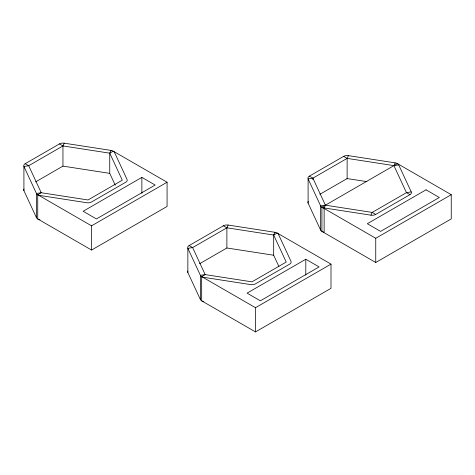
<?xml version="1.0" encoding="UTF-8"?>
<svg xmlns="http://www.w3.org/2000/svg" width="475" height="475" viewBox="0 0 475 475"><rect width="100%" height="100%" fill="white"/><g stroke="black" fill="none" stroke-linecap="round" stroke-linejoin="round"><path stroke-width="0.71" d="M35.672 181.866L62.949 166.119L62.949 145.938L64.226 143.177L111.019 150.421A4.946 2.856 0 0 1 114.517 152.433L127.057 179.455A4.946 2.856 0 0 1 125.774 182.21L91.521 201.988A4.946 2.856 0 0 1 86.747 202.724L39.953 195.486A4.946 2.856 0 0 1 36.456 193.467L23.916 166.452A4.946 2.856 0 0 1 25.199 163.697L59.452 143.919A4.946 2.856 0 0 1 64.226 143.177M115.247 185.214L109.743 173.357L109.743 153.176L111.019 150.421M199.607 263.738L226.884 247.992L226.884 227.81L228.166 225.055L274.96 232.293A4.946 2.856 0 0 1 278.457 234.312L290.991 261.327A4.946 2.856 0 0 1 289.714 264.082L255.461 283.86A4.946 2.856 0 0 1 250.681 284.602L203.888 277.358A4.946 2.856 0 0 1 200.397 275.346L187.857 248.324A4.946 2.856 0 0 1 189.133 245.569L223.393 225.791A4.946 2.856 0 0 1 228.166 225.055M278.878 266.433L273.683 255.229L273.683 235.048L274.96 232.293M347.13 178.938L347.13 158.389L348.412 155.634L395.206 162.872A4.946 2.856 0 0 1 398.697 164.89L411.237 191.906A4.946 2.856 0 0 1 409.961 194.661L375.701 214.439A4.946 2.856 0 0 1 370.928 215.175L324.134 207.937A4.946 2.856 0 0 1 320.637 205.918L308.103 178.903A4.946 2.856 0 0 1 309.379 176.148L343.633 156.37A4.946 2.856 0 0 1 348.412 155.634M370.928 215.175L372.21 212.42L406.463 192.642L411.237 191.906M395.206 162.872L393.923 165.627L406.463 192.642L409.961 194.661M109.743 153.176L122.283 180.191L88.023 199.969L41.23 192.731L37.739 194.75L37.739 218.963L91.568 250.046L167.069 206.453L167.069 182.234L113.24 151.157L109.743 153.176L62.949 145.938L28.696 165.716L23.916 166.452L23.916 190.671L36.456 217.687A4.946 2.856 0 0 0 39.953 219.705M141.865 177.371L83.137 211.274L96.419 218.939L155.147 185.036L141.865 177.371L141.865 193.224M37.739 194.75L91.568 225.827L167.069 182.234M273.683 235.048L286.217 262.063L251.964 281.841L205.17 274.603L201.673 276.622L201.673 300.841L255.502 331.918L331.004 288.325L331.004 264.112L277.174 233.029L273.683 235.048L226.884 227.81L192.63 247.588L187.857 248.324L187.857 272.543L200.397 299.559A4.946 2.856 0 0 0 203.888 301.577M309.379 176.148L312.877 178.167L325.411 205.182L324.134 207.937L324.134 232.156A4.946 2.856 0 0 1 320.637 230.138L308.103 203.122L308.103 178.903L312.877 178.167L347.13 158.389L393.923 165.627L398.697 164.89M319.853 194.317L347.13 178.57L366.872 181.622M321.919 207.201L397.421 163.608L451.25 194.691L451.25 218.904L375.749 262.497L321.919 231.42L321.919 207.201L375.749 238.278L451.25 194.691M305.799 259.243L247.077 293.146L260.359 300.817L319.081 266.914L305.799 259.243L305.799 275.102M201.673 276.622L255.502 307.699L331.004 264.112M62.949 166.119L109.743 173.357M226.884 247.992L273.683 255.229M343.633 156.37L347.13 158.389M375.701 214.439L372.21 212.42L325.411 205.182L320.637 205.918L320.637 230.138M223.393 225.791L226.884 227.81M59.452 143.919L62.949 145.938M189.133 245.569L192.63 247.588L205.17 274.603L200.397 275.346L200.397 299.559M25.199 163.697L28.696 165.716L41.23 192.731L36.456 193.467L36.456 217.687M375.749 238.278L375.749 262.497M312.877 178.167L312.877 179.633M255.502 307.699L255.502 331.918M91.568 225.827L91.568 250.046M23.916 190.671A4.946 2.856 0 0 1 24.011 189.014M308.103 203.122A4.946 2.856 0 0 1 308.245 201.376M187.857 272.543A4.946 2.856 0 0 1 187.898 270.976M426.045 189.822L367.317 223.725L380.6 231.396L439.327 197.493L426.045 189.822"/></g></svg>
